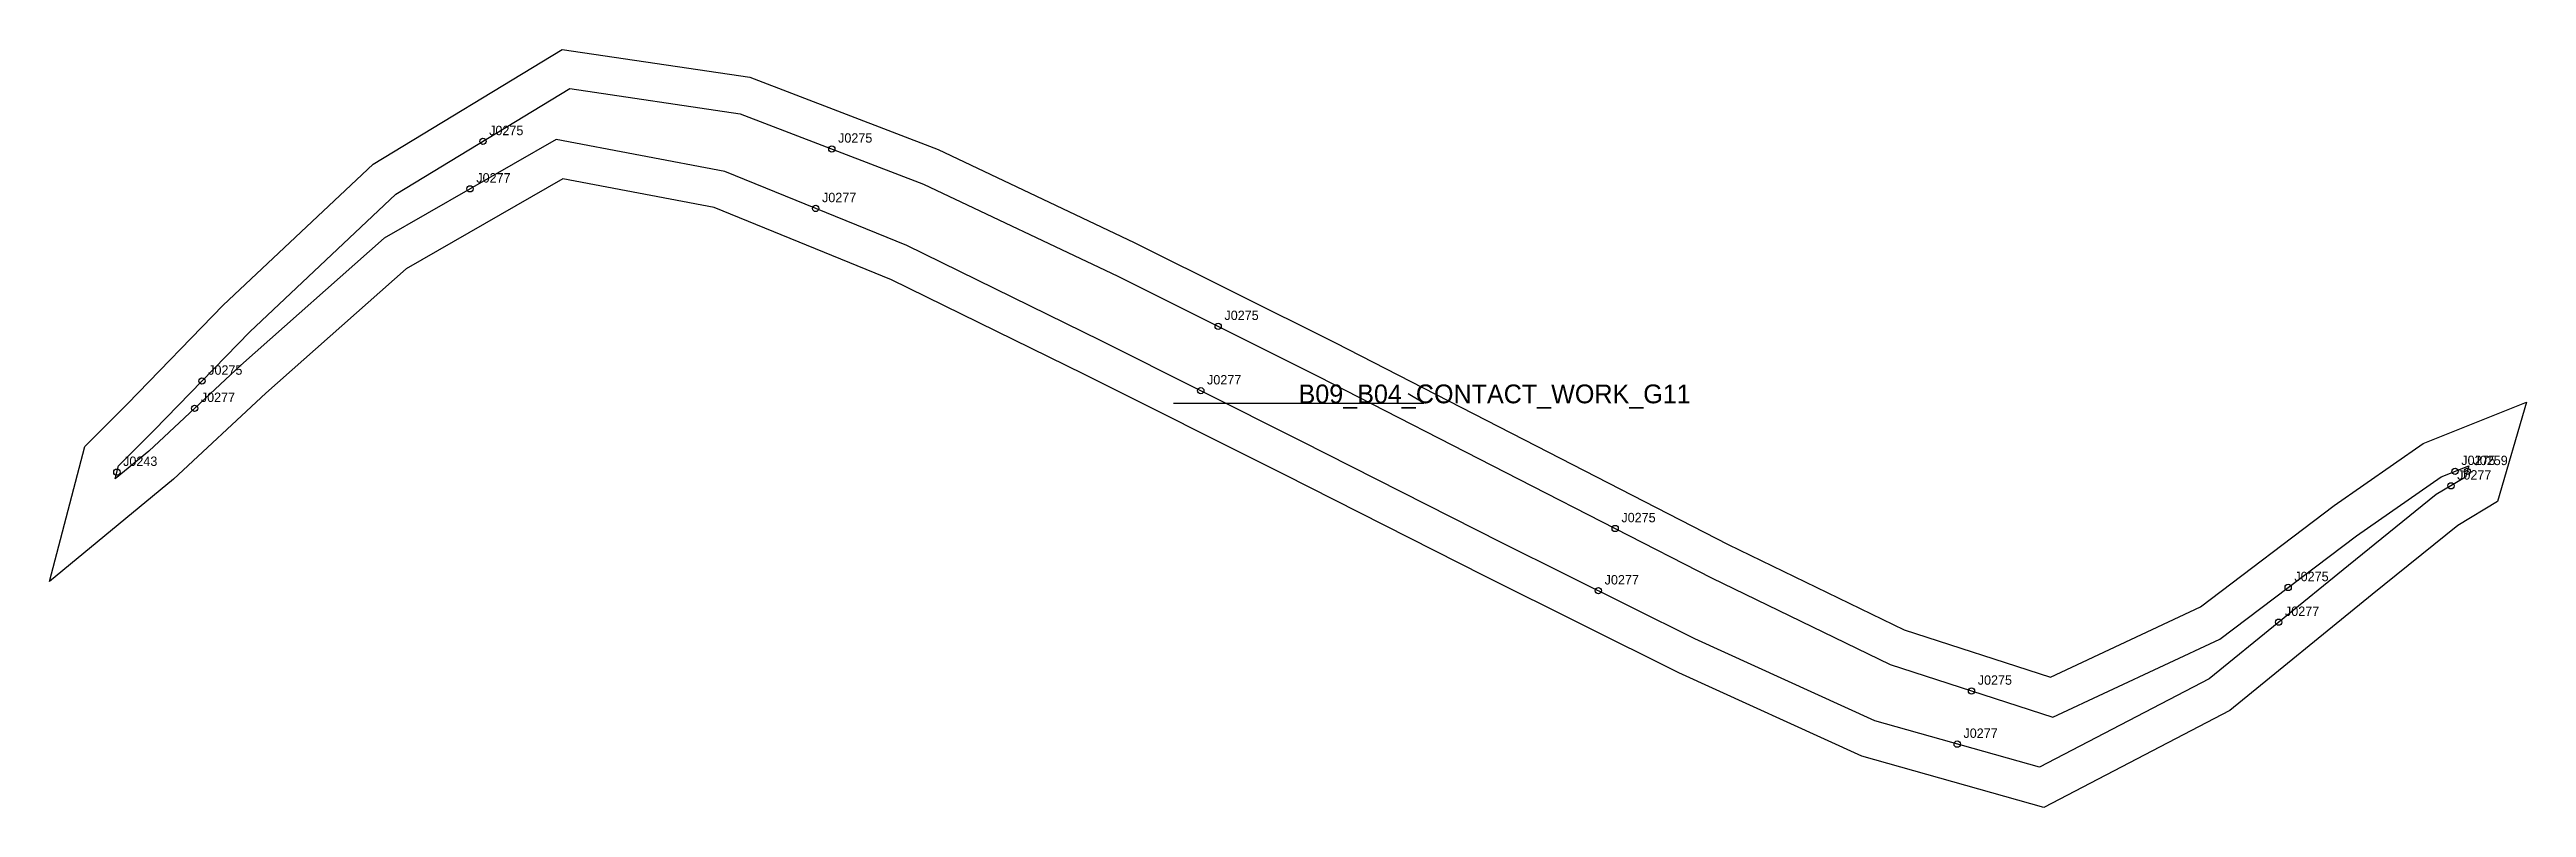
# Model space of a CAD drawing. Header units: millimetres. Extents: x -22 to 769, y -109 to 133.
import ezdxf

# ---------------------------------------------------------------- set-up
doc = ezdxf.new("R2010")
doc.units = ezdxf.units.MM
for name, color, linetype in [('CUT', 1, 'Continuous'), ('GRAIN', 3, 'Continuous'), ('LABEL', 7, 'Continuous'), ('NOTCH', 2, 'Continuous'), ('SEW', 5, 'Continuous')]:
    doc.layers.add(name, color=color, linetype=linetype)

msp = doc.modelspace()

# ---------------------------------------------------------------- linework, layer by layer
at = {"layer": 'CUT'}
msp.add_lwpolyline([(-10.79, 6.19), (2.84, 19.77), (33.46, 51.35), (81.3, 96.37), (141.69, 133.01), (201.7, 124.13), (261.86, 101.07), (324.48, 71.36), (388.84, 39.26), (452.88, 6.4), (514.28, -25.14), (570.48, -52.42), (617.24, -67.54), (665.13, -45.08), (707.94, -12.7), (736.34, 7.08), (769.33, 20.3), (760.1, -11.49), (747.37, -19.1), (719.98, -41.21), (674.54, -78.21), (615.08, -109.23), (557, -92.87), (498.51, -66.16), (436.54, -35.32), (372.45, -2.82), (308.36, 29.29), (246.92, 59.4), (190.27, 82.52), (141.94, 91.65), (91.85, 62.95), (47.02, 23.16), (17.55, -4.32), (-22.06, -37.04), (-10.79, 6.19)], close=True, dxfattribs=at)
at = {"layer": 'GRAIN'}
for p, q in [((337, 19.95), (417, 19.95)), ((417, 19.95), (412, 22.95))]:
    msp.add_line(p, q, dxfattribs=at)
at = {"layer": 'NOTCH'}
for centre in [(116.41, 103.64), (227.89, 101.24), (112.31, 88.5), (222.76, 82.22), (351.33, 44.56), (26.64, 27.07), (345.77, 23.97), (24.29, 18.37), (-0.54, -2.07), (745.19, -6.43), (746.51, -1.78), (750.41, -1.81), (478.16, -20.07), (472.8, -39.96), (693.18, -38.91), (690.17, -50.01), (592.02, -72), (587.45, -88.98)]:
    msp.add_circle(centre, 1, dxfattribs=at)
at = {"layer": 'SEW'}
msp.add_lwpolyline([(0, 0), (11.39, 11.34), (41.89, 42.8), (88.6, 86.77), (144.21, 120.51), (198.64, 112.46), (257.14, 90.03), (319.23, 60.57), (383.43, 28.56), (447.41, -4.28), (508.92, -35.87), (565.99, -63.58), (618.05, -80.41), (671.37, -55.41), (714.99, -22.41), (742.07, -3.55), (750.94, 0), (749.89, -3.61), (740.49, -9.24), (712.42, -31.89), (667.91, -68.13), (613.75, -96.39), (561.14, -81.57), (503.67, -55.33), (441.93, -24.6), (377.85, 7.89), (313.69, 40.04), (251.83, 70.36), (193.69, 94.08), (139.82, 104.26), (84.81, 72.74), (38.94, 32.04), (9.63, 4.7), (-1.08, -4.15)], close=True, dxfattribs=at)

# ---------------------------------------------------------------- texts
at = {"layer": 'LABEL'}
for s, height, p in [('J0275', 3, (118.41, 105.64)), ('J0275', 3, (229.89, 103.24)), ('J0277', 3, (114.31, 90.5)), ('J0277', 3, (224.76, 84.22)), ('J0275', 3, (353.33, 46.56)), ('J0275', 3, (28.64, 29.07)), ('J0277', 3, (347.77, 25.97)), ('B09_B04_CONTACT_WORK_G11', 6, (377, 19.95)), ('J0277', 3, (26.29, 20.37)), ('J0243', 3, (1.46, -0.07)), ('J0275', 3, (748.51, 0.22)), ('J0259', 3, (752.41, 0.19)), ('J0277', 3, (747.19, -4.43)), ('J0275', 3, (480.16, -18.07)), ('J0277', 3, (474.8, -37.96)), ('J0275', 3, (695.18, -36.91)), ('J0277', 3, (692.17, -48.01)), ('J0275', 3, (594.02, -70)), ('J0277', 3, (589.45, -86.98))]:
    msp.add_text(s, height=height, dxfattribs=at).set_placement(p)

doc.saveas('drawing.dxf')
